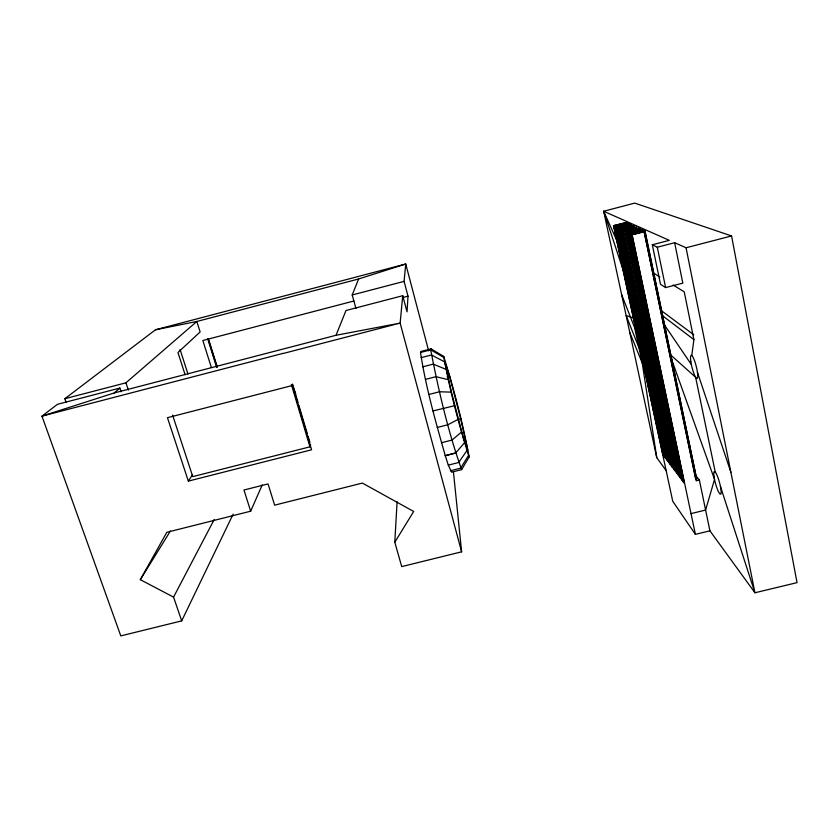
<?xml version="1.0" encoding="UTF-8"?>
<svg xmlns="http://www.w3.org/2000/svg" width="839" height="839" viewBox="0 0 839 839"><rect width="100%" height="100%" fill="white"/><g stroke="black" fill="none" stroke-linecap="round" stroke-linejoin="round"><path stroke-width="1.26" d="M453.406 471.581L461.618 551.821L401.724 566.598L394.791 542.225L397.109 501.68M66.124 402.332L64.855 398.714L155.498 329.769L405.73 264.002L404.083 281.38L408.006 296.177L407.03 311.835L402.73 295.706L345.972 310.524L336.04 335.275L114.209 392.956L41.95 416.134L120.795 635.899L181.696 620.881L233.116 514.192M402.73 295.706L400.14 323.099L461.618 551.821M691.787 355.495L693.895 339.617L684.236 291.836L673.14 285.061M469.148 456.951C458.629 424.135 449.851 390.261 443.695 356.407L431.068 348.856L421.031 351.447L420.517 352.453C425.793 387.429 435.661 421.587 445.236 455.587L448.299 465.121L451.571 472.168L461.639 469.641L469.148 456.951C462.719 423.034 454.014 389.359 443.695 356.407M172.593 415.127L192.771 476.636L309.948 446.83L310.64 444.827M431.068 348.856L430.701 349.832C438.524 390.24 447.848 430.921 461.639 469.641M355.956 308.448L352.202 294.971L358.62 278.978L405.73 264.002L428.645 350.828M181.696 620.881L173.558 597.116L140.312 579.676L166.814 532.304L250.672 511.192L262.229 484.921M173.558 597.116L214.218 519.509M121.11 391.782L119.851 388.069L57.534 404.283L41.95 416.134L283.026 353.376M394.791 542.225L413.679 511.475L362.385 483.075L274.636 505.162L268.04 483.925L243.96 490.007L250.672 511.192M468.414 455.577L460.653 468.172L450.449 470.731M140.312 579.676L170.422 530.972M295.758 394.005L292.444 385.479L167.464 417.696L188.335 481.114L192.54 474.696M466.83 450.753L458.639 462.52L448.299 465.121M445.299 455.776L455.703 452.955L464.481 442.73M114.209 392.956L119.851 388.069M64.855 398.714L125.923 382.815L196.829 321.473L358.62 278.978M461.523 432.012L452.032 440.056L441.471 442.719M458.157 419.353L447.9 424.754L437.287 427.45M666.365 470.91L656.769 457.695L603.671 211.26L634.724 203.101L731.577 235.948L797.05 582.633L754.943 592.774L709.92 530.825L699.38 480.055L695.458 475.157M613.508 225.712L626.24 222.555L613.508 225.712L672.742 501.261L695.405 534.37L709.92 530.825M352.202 294.971L404.083 281.38M614.536 226.226L627.331 223.048L614.536 226.226L663.88 456.017L662.936 454.769L613.739 225.827M615.721 226.803L628.6 223.614L615.721 226.803L665.285 457.884L664.163 456.395L614.767 226.341M617.022 227.442L629.995 224.233L617.022 227.442L666.837 459.94L665.579 458.262L615.962 226.918M618.207 228.03L631.253 224.8L618.207 228.03L668.243 461.807L667.12 460.328L617.263 227.568M619.706 228.764L632.858 225.513L619.706 228.764L670.015 464.166L668.536 462.195L618.458 228.156M621.217 229.508L634.462 226.236L621.217 229.508L671.798 466.536L674.262 465.928M353.89 301.002L202.839 340.508L211.386 367.597M623.125 230.452L636.507 227.138L623.125 230.452L674.063 469.536L672.102 466.935L621.468 229.634M625.191 231.459L638.699 228.124L625.191 231.459L676.496 472.777L674.367 469.945L623.387 230.578M626.985 232.351L640.618 228.984L626.985 232.351L678.615 475.598L676.8 473.186L625.454 231.595M628.495 233.085L642.234 229.697L628.495 233.085L680.387 477.957L678.929 476.017L627.257 232.476M629.911 233.787L643.744 230.379L629.911 233.787L682.055 480.17L680.712 478.377L628.768 233.221M630.183 233.924L682.38 480.611L683.491 482.079L631.127 234.385L645.044 230.956L696.727 479.321L644.74 230.819M631.127 234.385L645.044 230.956M631.4 234.521L683.816 482.509L684.456 483.358L631.945 234.784L644.121 231.606L696.234 480.831L699.38 480.055M631.945 234.784L644.331 231.7M402.961 297.488L408.006 296.177M652.312 244.768L657.294 247.222L674.65 242.712L682.82 283.142L665.61 287.578L660.503 284.306L652.312 244.768L669.302 240.342L603.671 211.26L624.573 274.374M674.65 242.712L686.061 247.767L731.577 235.948M282.942 353.544L400.14 323.099L336.04 335.275M420.517 352.453L430.701 349.832L443.537 357.309M421.105 357.645L431.424 354.991L444.282 361.672M422.772 366.811L433.218 364.126L445.887 369.286M425.446 379.375L435.997 376.68L448.278 379.689M447.135 376.711L449.578 376.092L460.684 418.713L467.774 450.207L463.663 439.07L451.791 393.627L444.817 362.217L449.578 376.092M428.939 394.466L439.552 391.761L451.267 392.138M432.997 410.921L454.644 405.709M188.335 481.114L311.584 449.788L292.444 385.479M458.262 419.332L460.684 418.713M445.236 455.587L455.703 452.955M672.102 466.935L674.566 466.327M674.367 469.945L676.853 469.326M680.712 478.377L683.03 477.811M691.021 513.615L705.599 510.028L714.534 479.436L670.581 356.565M155.498 329.769L196.829 321.473L200.143 331.95L177.952 352.506L185.104 374.718M633.938 318.201L626.146 315.558L639.035 347.954L642.213 362.93L656.769 457.695M653.151 272.874L659.811 276.943M660.901 310.315L693.759 334.771M662.831 315.946L693.895 339.617M669.711 354.11L695.615 377.235L715.258 472.084M621.626 294.625L634.62 327.671L636.308 329.213M643.933 364.734L642.213 362.93L629.806 332.559M671.798 466.536L670.309 464.554L619.958 228.89M664.425 324.913L691.346 364.535M603.671 211.26L618.039 243.331M125.923 382.815L128.377 390.104M697.429 372.222L730.895 472.326M720.428 486.389L754.943 592.774L686.061 247.767M180.06 349.444L187.957 374.005M208.722 339.816L216.913 365.877M208.114 338.788L217.091 367.367M207.747 338.956L216.724 367.513M292.549 384.094L298.086 402.689M298.831 405.164L307.315 433.679M308.049 436.154L309.895 442.352M291.374 384.482L309.948 446.83M634.62 327.671L639.035 347.954M632.145 234.889L695.405 534.37M644.121 231.606L695.709 479.226M657.294 247.222L665.61 287.578M714.052 476.646A11.715 2.056 74.7 0 0 720.334 494.181A11.715 2.056 74.7 0 0 718.048 477.831A11.715 2.056 74.7 0 0 714.052 476.646M690.822 361.525A11.987 2.192 75.8 0 0 697.062 378.525A11.987 2.192 75.8 0 0 694.503 360.655A11.987 2.192 75.8 0 0 690.822 361.525"/></g></svg>
